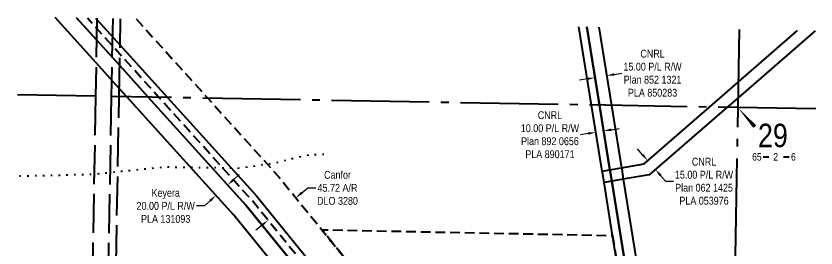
# Model space of a CAD drawing. Extents: x 405326 to 424052, y 6044755 to 6062236.
# Drawn here: x 417489 to 418513, y 6056881 to 6057178 of the extents above; entities that cross this region are included whole.
import ezdxf
from ezdxf.enums import TextEntityAlignment as Align

# ---------------------------------------------------------------- set-up
doc = ezdxf.new("R2010")
doc.units = 0
doc.header["$LTSCALE"] = 5
for name, pattern in [('foc-ACCESSROAD', [3.75, 2.5, -1.25]), ('foc-QUARTERLINE', [33, 25, -3, 2, -3]), ('foc-UNSURVEYED', [12.5, 10, -2.5]), ('foc-WHEELTRACKS', [2, 0.4, -1.6])]:
    doc.linetypes.add(name, pattern=pattern)
for name, color, linetype in [('10', 1, 'Continuous'), ('9', 3, 'Continuous'), ('F-AR', 190, 'foc-ACCESSROAD'), ('F-RW', 190, 'Continuous'), ('F-WS', 190, 'foc-ACCESSROAD'), ('L-SECLBL', 7, 'Continuous'), ('L-SECQ', 8, 'foc-QUARTERLINE'), ('L-USEC', 7, 'foc-UNSURVEYED'), ('T-WATER-P3', 160, 'foc-WHEELTRACKS')]:
    doc.layers.add(name, color=color, linetype=linetype)
doc.layers.add('F-AR-T', color=190, linetype='Continuous', lineweight=9)
doc.layers.add('F-RW-T', color=190, linetype='Continuous', lineweight=9)
doc.styles.add('80CG', font='ARIALN.TTF', dxfattribs={"height": 10})
doc.styles.add('80L', font='ARIALN.TTF', dxfattribs={"height": 10})
doc.styles.add('SIMPLEX', font='ARIALN.TTF')
doc.dimstyles.new('Compass 5 000', dxfattribs={"dimscale": 5, "dimtxt": 9, "dimasz": 2, "dimexe": 0.2, "dimexo": 0.0625, "dimgap": 0.5, "dimtad": 0, "dimtih": 1, "dimtoh": 1, "dimzin": 0, "dimdsep": 46, "dimtxsty": '80CG', "dimcen": 0.1, "dimse1": 1, "dimse2": 1, "dimclrd": 256, "dimclrt": 256, "dimaunit": 1, "dimadec": 4, "dimazin": 0, "dimtfac": 0.06, "dimtofl": 0, "dimtmove": 0, "dimatfit": 1, "dimfxl": 0.2, "dimtolj": 1, "dimtzin": 0, "dimlwd": -1, "dimarcsym": 0})

# ---------------------------------------------------------------- blocks, each defined once
blk = doc.blocks.new('L-SECLBL')
at = {"layer": '9', "color": 7}
for p, q in [((-5.1, -27.8), (-12.3, -27.8)), ((20.7, -27.8), (13.5, -27.8))]:
    blk.add_line(p, q, dxfattribs=at)
at = {"layer": '10', "color": 2, "style": 'SIMPLEX'}
blk.add_attdef('SEC', text='', height=30, dxfattribs=at).set_placement((0, 0), align=Align.MIDDLE)
at = {"layer": '10', "color": 5, "style": '80L'}
blk.add_attdef('TWP', text='', height=9.5, dxfattribs=at).set_placement((-14.4, -27.4), align=Align.MIDDLE_RIGHT)
blk.add_attdef('RGE', text='', height=9.5, dxfattribs=at).set_placement((3.6, -27.4), align=Align.MIDDLE_CENTER)
blk.add_attdef('MER', text='', height=9.5, dxfattribs=at).set_placement((23.2, -27.4), align=Align.MIDDLE_LEFT)
blk = doc.blocks.new('*D783')
at = {"layer": 'F-AR-T', "transparency": 16777216}
for p, q in [((418291.3, 6057000.5), (418284.8, 6057008)), ((418314.3, 6056974), (418320.8, 6056966.5)), ((418320.8, 6056966.5), (418330.8, 6056966.5))]:
    blk.add_line(p, q, dxfattribs=at)
for points in [[(418292.6, 6057001.5), (418290.1, 6056999.4), (418297.9, 6056992.9)], [(418315.5, 6056975.1), (418313, 6056972.9), (418307.7, 6056981.6)]]:
    blk.add_solid(points, dxfattribs=at)
at = {"layer": 'F-AR-T', "transparency": 16777216, "insert": (418369.9, 6056966.5), "char_height": 10, "attachment_point": 5, "style": '80CG'}
blk.add_mtext('\\A1;CNRL\\P15.00 P/L R/W\\PPlan 062 1425\\PPLA 053976', dxfattribs=at)
blk = doc.blocks.new('*D791')
at = {"layer": 'F-RW-T', "transparency": 16777216}
for p, q in [((418255.1, 6057103.3), (418264.9, 6057104.9)), ((418220.5, 6057097.7), (418210.6, 6057096.1))]:
    blk.add_line(p, q, dxfattribs=at)
for points in [[(418254.8, 6057105), (418255.3, 6057101.7), (418245.2, 6057101.7)], [(418220.3, 6057099.4), (418220.8, 6057096.1), (418230.4, 6057099.3)]]:
    blk.add_solid(points, dxfattribs=at)
at = {"layer": 'F-RW-T', "transparency": 16777216, "insert": (418304, 6057104.9), "char_height": 10, "attachment_point": 5, "style": '80CG'}
blk.add_mtext('\\A1;CNRL\\P15.00 P/L R/W\\PPlan 852 1321\\PPLA 850283', dxfattribs=at)
blk = doc.blocks.new('*D792')
at = {"layer": 'F-RW-T', "transparency": 16777216}
for p, q in [((418251.3, 6057032.5), (418261.2, 6057034.1)), ((418221.7, 6057027.7), (418211.8, 6057026.1))]:
    blk.add_line(p, q, dxfattribs=at)
for points in [[(418251, 6057034.1), (418251.6, 6057030.8), (418241.4, 6057030.9)], [(418221.4, 6057029.3), (418222, 6057026), (418231.6, 6057029.3)]]:
    blk.add_solid(points, dxfattribs=at)
at = {"layer": 'F-RW-T', "transparency": 16777216, "insert": (418172.7, 6057026.1), "char_height": 10, "attachment_point": 5, "style": '80CG'}
blk.add_mtext('\\A1;CNRL\\P10.00 P/L R/W\\PPlan 892 0656\\PPLA 890171', dxfattribs=at)
blk = doc.blocks.new('*D794')
at = {"layer": 'F-RW-T', "transparency": 16777216}
for p, q in [((417767.6, 6056968.4), (417775, 6056975.1)), ((417737.9, 6056941.6), (417730.5, 6056934.9)), ((417730.5, 6056934.9), (417720.5, 6056934.9))]:
    blk.add_line(p, q, dxfattribs=at)
for points in [[(417766.5, 6056969.7), (417768.7, 6056967.2), (417760.2, 6056961.7)], [(417736.8, 6056942.9), (417739, 6056940.4), (417745.3, 6056948.3)]]:
    blk.add_solid(points, dxfattribs=at)
at = {"layer": 'F-RW-T', "transparency": 16777216, "insert": (417680.9, 6056934.9), "char_height": 10, "attachment_point": 5, "style": '80CG'}
blk.add_mtext('\\A1;Keyera\\P20.00 P/L R/W\\PPLA 131093', dxfattribs=at)
blk = doc.blocks.new('*D796')
at = {"layer": 'F-AR-T', "transparency": 16777216}
for p, q in [((417855.2, 6056951.7), (417862.9, 6056958)), ((417862.9, 6056958), (417872.9, 6056958)), ((417804.2, 6056910.2), (417796.4, 6056903.9))]:
    blk.add_line(p, q, dxfattribs=at)
for points in [[(417854.1, 6056953), (417856.2, 6056950.4), (417847.4, 6056945.4)], [(417803.1, 6056911.5), (417805.2, 6056908.9), (417811.9, 6056916.5)]]:
    blk.add_solid(points, dxfattribs=at)
at = {"layer": 'F-AR-T', "transparency": 16777216, "insert": (417900.8, 6056958), "char_height": 10, "attachment_point": 5, "style": '80CG'}
blk.add_mtext('\\A1;Canfor\\P45.72 A/R\\PDLO 3280', dxfattribs=at)

msp = doc.modelspace()

# ---------------------------------------------------------------- linework, layer by layer
at = {"layer": 'F-AR', "flags": 128}
for points in [[(421688.16, 6052776.612), (421589.579, 6052857.106), (421584.704, 6052861.086), (421491.184, 6052937.036), (421482.671, 6052943.925), (421452.49, 6052968.354), (421444.642, 6052974.77), (421223.748, 6053155.486), (421213.856, 6053163.565), (421194.379, 6053179.475), (421191.508, 6053181.819), (421182.464, 6053189.334), (421181.562, 6053190.084), (421178.695, 6053192.466), (421045.617, 6053301.252), (420971.49, 6053342.024), (420909.465, 6053361.945), (420899.156, 6053365.255), (420852.764, 6053380.156), (420806.075, 6053395.153), (420803.795, 6053395.886), (420776.074, 6053404.624), (420773.764, 6053405.353), (420677.341, 6053436.363), (420606.043, 6053468.437), (420304.545, 6053686.552), (420233.998, 6053767.176), (420215.444, 6053791.142), (420129.402, 6053902.275), (420122.965, 6053909.283), (420120.286, 6053912.2), (420109.356, 6053924.099), (420041.853, 6053997.594), (419984.623, 6054051.274), (419979.281, 6054056.284), (419880.399, 6054149.386), (419872.226, 6054157.432), (419840.761, 6054188.41), (419689.67, 6054331.727), (419609.018, 6054425.325), (419507.992, 6054608.17), (419274.145, 6055031.402), (419269.311, 6055040.151), (419245.253, 6055083.698), (419240.42, 6055092.447), (419211.417, 6055144.946), (419195.736, 6055173.328), (419182.028, 6055188.582), (418972.199, 6055422.092), (418713.231, 6055710.296), (418511.498, 6055958.262), (418475.219, 6056002.858), (418464.233, 6056016.363), (418396.354, 6056124.537), (418325.185, 6056237.953), (418306.046, 6056268.456), (418257.307, 6056346.129), (418251.994, 6056354.595), (418246.106, 6056362.709), (418240.29, 6056370.725), (418232.487, 6056381.477), (418231.481, 6056382.863), (418195.015, 6056438.715), (418193.469, 6056441.083), (418184.051, 6056455.507), (418174.814, 6056469.65), (417790.85, 6056942.473), (417672.281, 6057073.958), (417622.317, 6057129.367), (417592.747, 6057162.158), (417587.041, 6057168.486), (417580.662, 6057175.553)], [(417643.252, 6057174.447), (417734.868, 6057072.847), (417825.61, 6056972.224), (417880.728, 6056904.342), (418211.815, 6056496.642), (418225.282, 6056476.015), (418236.251, 6056459.214), (418269.159, 6056408.813), (418270.212, 6056407.335), (418276.022, 6056399.18), (418284.737, 6056386.946), (418292.537, 6056375.996), (418296.034, 6056370.423), (418360.622, 6056267.492), (418379.763, 6056236.99), (418397.86, 6056208.15), (418501.467, 6056043.038), (418747.987, 6055740.018), (419034.656, 6055420.985), (419183.224, 6055255.653), (419212.803, 6055222.734), (419233.228, 6055200.004), (419252.218, 6055165.629), (419261.008, 6055149.717), (419280.352, 6055114.705), (419310.58, 6055059.988), (419548, 6054630.296), (419560.739, 6054607.23), (419646.744, 6054451.58), (419722.802, 6054363.313), (419870.152, 6054223.543), (419911.753, 6054182.685), (419985.712, 6054113.049), (420010.603, 6054089.614), (420074.386, 6054029.788), (420164.389, 6053931.797), (420269.323, 6053796.261), (420274.723, 6053790.083), (420335.553, 6053720.571), (420629.067, 6053508.231), (420693.775, 6053479.122), (420776.908, 6053452.386), (420787.641, 6053448.934), (420806.908, 6053442.861), (420817.665, 6053439.47), (420848.662, 6053429.513), (420895.054, 6053414.612), (420905.363, 6053411.301), (420989.671, 6053384.223), (421059.37, 6053345.886), (421071.325, 6053339.311), (421076.404, 6053335.159), (421194.224, 6053238.846), (421207.062, 6053228.353), (421207.786, 6053227.761), (421220.591, 6053217.12), (421252.695, 6053190.897), (421481.358, 6053003.83), (421518.897, 6052973.446), (421519.988, 6052972.564), (421556.88, 6052942.602), (421590.583, 6052915.233), (421613.584, 6052896.552), (421689.166, 6052834.838)]]:
    msp.add_lwpolyline(points, dxfattribs=at)
at = {"layer": 'F-RW'}
for points in [[(418668.193, 6055672.045), (418458.33, 6055930.204), (418454.467, 6055934.942), (418441.304, 6055951.085), (418431.728, 6055962.83), (418416.183, 6055981.895), (418394.411, 6056016.636), (418378.122, 6056042.628), (418254.815, 6056239.196), (418235.68, 6056269.699), (418193.53, 6056336.898), (418150.84, 6056404.95), (418140.146, 6056421.996), (418137.486, 6056426.237), (418022.134, 6056610.131), (417768.264, 6056922.885), (417631.272, 6057074.687), (417621.519, 6057085.494), (417591.949, 6057118.261), (417539.59, 6057176.28)], [(417566.966, 6057175.796), (417592.481, 6057147.522), (417622.052, 6057114.755), (417658.649, 6057074.2), (417783.461, 6056935.896), (418038.429, 6056621.79), (418153.453, 6056438.417), (418156.114, 6056434.177), (418166.796, 6056417.146), (418210.471, 6056347.526), (418259.553, 6056269.277), (418278.687, 6056238.774), (418395.071, 6056053.246), (418432.468, 6055993.569), (418438.863, 6055985.748), (418460.695, 6055958.961), (418473.827, 6055942.845), (418683.398, 6055685.044)], [(418683.398, 6055685.044), (418473.827, 6055942.845), (418460.695, 6055958.961), (418438.863, 6055985.748), (418432.468, 6055993.569), (418395.071, 6056053.246), (418278.687, 6056238.774), (418259.553, 6056269.277), (418210.471, 6056347.526), (418218.765, 6056384.068), (418185.504, 6056434.994), (418174.539, 6056451.784), (418166.762, 6056463.689), (418038.429, 6056621.79), (417783.461, 6056935.896), (417658.649, 6057074.2), (417622.052, 6057114.755), (417592.481, 6057147.522), (417566.966, 6057175.796)], [(417591.591, 6057175.36), (417592.96, 6057173.843), (417622.53, 6057141.083), (417683.248, 6057073.764), (417796.93, 6056947.677), (418181.286, 6056474.372), (418238.179, 6056387.236), (418233.069, 6056384.035), (418232.487, 6056381.477), (418225.332, 6056350.071), (418276.214, 6056268.984), (418295.354, 6056238.48), (418395.531, 6056078.832), (418443.879, 6056001.783), (418455.813, 6055987.113), (418474.24, 6055964.464), (418487.329, 6055948.376), (418693.846, 6055694.528)], [(418395.531, 6056078.832), (418295.354, 6056238.48), (418276.214, 6056268.984), (418225.332, 6056350.071), (418232.487, 6056381.477), (418233.069, 6056384.035), (418238.179, 6056387.236), (418270.212, 6056407.335), (418326.202, 6056442.458), (418313.803, 6056519.356), (418310.176, 6056541.851), (418286.922, 6056686.089), (418269.33, 6056795.172), (418252.906, 6056897.037), (418241.982, 6056964.788), (418239.846, 6056977.991), (418239.587, 6056979.59), (418237.458, 6056992.794), (418225.939, 6057064.161), (418209.76, 6057164.431)], [(418219.914, 6057164.251), (418236.093, 6057063.981), (418247.323, 6056994.391), (418249.437, 6056981.287), (418249.711, 6056979.589), (418251.825, 6056966.485), (418296.81, 6056687.69), (418319.186, 6056548.838), (418322.811, 6056526.34), (418337.125, 6056437.509), (418276.022, 6056399.18), (418241.895, 6056377.771), (418240.29, 6056370.725), (418235.996, 6056351.88), (418288.147, 6056268.773), (418307.286, 6056238.269), (418395.86, 6056097.112), (418452.021, 6056007.615), (418463.576, 6055993.411), (418496.994, 6055952.335), (418701.6, 6055700.835)], [(418701.6, 6055700.835), (418496.994, 6055952.335), (418463.576, 6055993.411), (418452.021, 6056007.615), (418395.86, 6056097.112), (418307.286, 6056238.269), (418288.147, 6056268.773), (418235.996, 6056351.88), (418240.29, 6056370.725), (418241.895, 6056377.771), (418276.022, 6056399.18), (418337.125, 6056437.509), (418322.811, 6056526.34), (418319.186, 6056548.838), (418296.81, 6056687.69), (418251.825, 6056966.485), (418249.711, 6056979.589), (418249.437, 6056981.287), (418247.323, 6056994.391), (418236.093, 6057063.981), (418219.914, 6057164.251)], [(418235.146, 6057163.982), (418251.32, 6057063.713), (418262.12, 6056996.789), (418264.211, 6056983.832), (418264.51, 6056981.986), (418266.605, 6056969.031), (418311.613, 6056690.076), (418320.256, 6056636.441), (418329.968, 6056576.175), (418332.686, 6056559.307), (418336.311, 6056536.81), (418353.509, 6056430.087), (418284.736, 6056386.947), (418255.133, 6056368.374), (418251.994, 6056354.595), (418306.048, 6056268.456), (418325.185, 6056237.953), (418396.354, 6056124.537), (418464.233, 6056016.363), (418475.219, 6056002.858), (418511.498, 6055958.262), (418713.231, 6055710.296)], [(418512.115, 6057159.085), (418413.444, 6057073.408), (418399.278, 6057061.107), (418299.83, 6056974.756), (418266.605, 6056969.031), (418251.825, 6056966.485), (418241.982, 6056964.788), (418239.846, 6056977.991), (418239.587, 6056979.59), (418249.437, 6056981.287), (418264.211, 6056983.832), (418293.172, 6056988.822), (418376.87, 6057061.501), (418413.807, 6057093.576), (418489.703, 6057159.481)]]:
    msp.add_lwpolyline(points, dxfattribs=at)
at = {"layer": 'F-WS', "flags": 128}
msp.add_lwpolyline([(418252.906, 6056897.037), (418269.33, 6056795.172), (418286.922, 6056686.089), (418310.176, 6056541.851), (418225.282, 6056476.015), (418211.815, 6056496.642), (417880.728, 6056904.342), (418252.906, 6056897.037)], close=True, dxfattribs=at)
at = {"layer": 'L-SECLBL', "flags": 128}
msp.add_lwpolyline([(418413.215, 6057060.856, 0, 4.998, 0), (418434.791, 6057036.469, 0, 0, 0)], format="xyseb", dxfattribs=at)
at = {"layer": 'L-SECQ'}
for p, q in [((418415.015, 6057160.802), (418398.729, 6056256.766)), ((417591.169, 6057075.397), (417491.229, 6057077.164)), ((418513.156, 6057059.09), (417611.273, 6057075.031))]:
    msp.add_line(p, q, dxfattribs=at)
at = {"layer": 'L-USEC'}
for p, q in [((417592.987, 6057175.336), (417591.169, 6057075.397)), ((417613.092, 6057174.98), (417611.273, 6057075.031)), ((417621.325, 6057074.863), (417623.144, 6057174.802)), ((417591.169, 6057075.397), (417583.856, 6056673.366)), ((417611.273, 6057075.031), (417603.961, 6056673)), ((417614.013, 6056672.833), (417621.325, 6057074.863))]:
    msp.add_line(p, q, dxfattribs=at)
at = {"layer": 'T-WATER-P3', "flags": 128}
msp.add_lwpolyline([(417883.468, 6057000.921), (417861.225, 6056999.665), (417820.721, 6056989.759), (417775.724, 6056983.037), (417678.897, 6056984.497), (417587.023, 6056975.093), (417489.33, 6056972.724)], dxfattribs=at)

# ---------------------------------------------------------------- block references
at = {"layer": 'L-SECLBL', "color": 2}
msp.add_blockref('L-SECLBL', (418458.024, 6057025.192), dxfattribs=at).add_auto_attribs({'SEC': '29', 'TWP': '65', 'RGE': '2', 'MER': '6'})

# ---------------------------------------------------------------- dimensions: what is measured, and where the dimension line sits
at = {"layer": 'F-AR-T', "color": 3}
dim = msp.add_linear_dim(base=(418307.695, 6056981.585), p1=(418324.175, 6057015.744), p2=(418334.001, 6057004.427), angle=310.967914, text='CNRL\\P15.00 P/L R/W\\PPlan 062 1425\\PPLA 053976', dimstyle='Compass 5 000', dxfattribs=at)
dim.commit()
dim.dimension.update_dxf_attribs({"geometry": '*D783', "text_midpoint": (418369.894, 6056966.484), "dimtype": 161})
at = {"layer": 'F-AR-T'}
dim = msp.add_aligned_dim(p1=(417807.468, 6056922.009), p2=(417842.974, 6056950.839), distance=-7.055, text='Canfor\\P45.72 A/R\\PDLO 3280', dimstyle='Compass 5 000', dxfattribs=at)
dim.commit()
dim.dimension.update_dxf_attribs({"geometry": '*D796', "text_midpoint": (417900.847, 6056957.969)})
at = {"layer": 'F-RW-T'}
for p1, p2, distance, text, picture, middle in [((418230.067, 6057101.332), (418244.867, 6057103.719), -2.027, 'CNRL\\P15.00 P/L R/W\\PPlan 852 1321\\PPLA 850283', '*D791', (418304.02, 6057104.903)), ((418240.849, 6057034.512), (418230.981, 6057032.92), 3.686, 'CNRL\\P10.00 P/L R/W\\PPlan 892 0656\\PPLA 890171', '*D792', (418172.738, 6057026.094)), ((417758.15, 6056963.942), (417743.303, 6056950.544), 2.992, 'Keyera\\P20.00 P/L R/W\\PPLA 131093', '*D794', (417680.92, 6056934.923))]:
    dim = msp.add_aligned_dim(p1=p1, p2=p2, distance=distance, text=text, dimstyle='Compass 5 000', dxfattribs=at)
    dim.commit()
    dim.dimension.update_dxf_attribs({"geometry": picture, "text_midpoint": middle})

doc.saveas('drawing.dxf')
